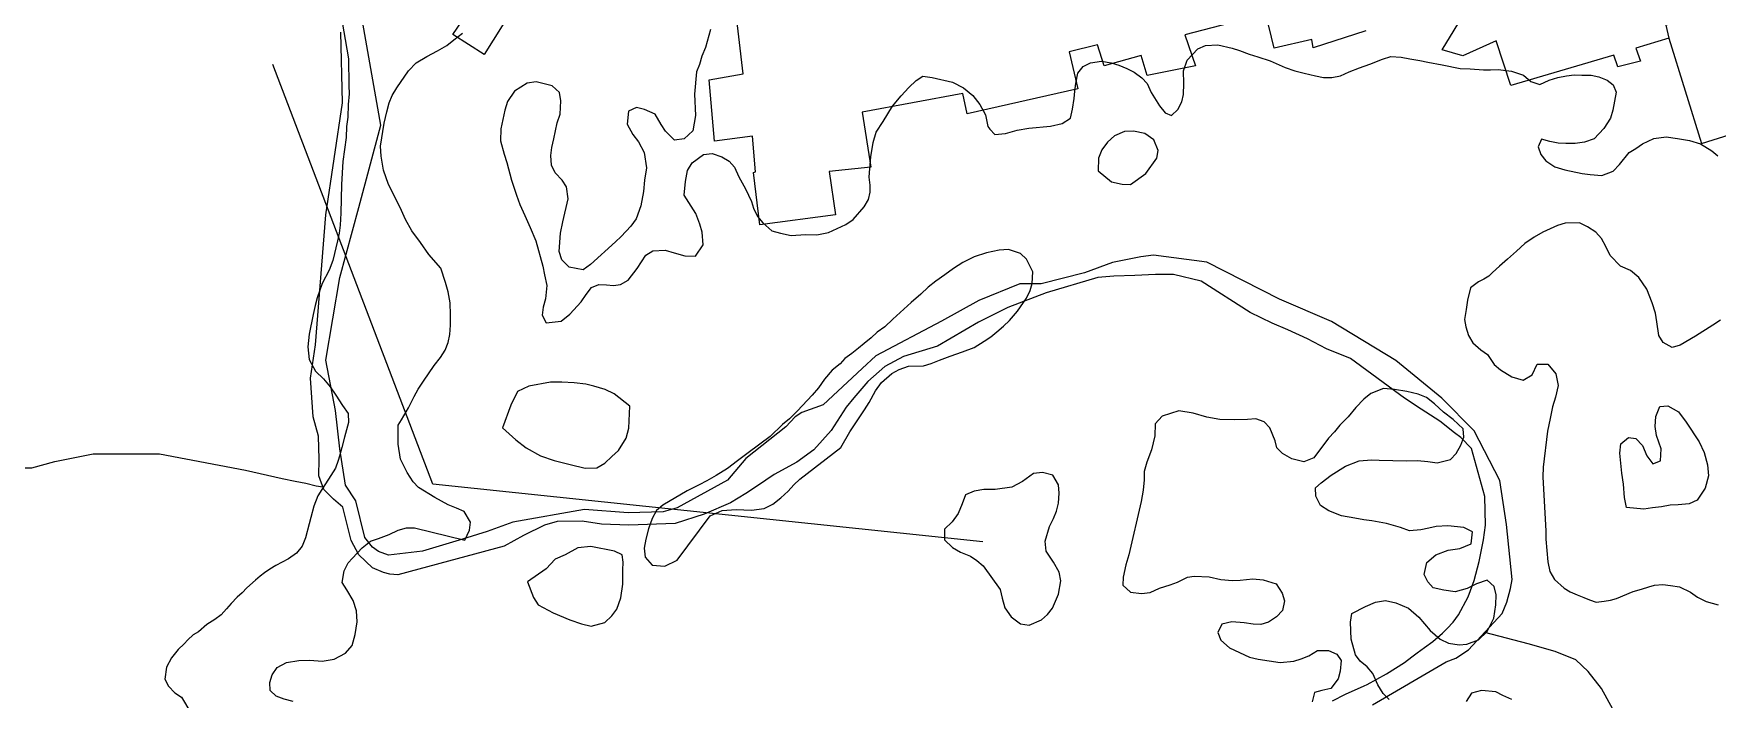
# Model space of a CAD drawing. Header units: metres. Extents: x 4652992 to 4879070, y 2074171 to 2309877.
# Drawn here: x 4654311 to 4654419.5, y 2308404.3 to 2308447.2 of the extents above; entities that cross this region are included whole.
import ezdxf

# ---------------------------------------------------------------- set-up
doc = ezdxf.new("R2010")
doc.units = ezdxf.units.M
doc.header["$MEASUREMENT"] = 0
for name, color, linetype, lineweight in [('Level 1', 2, 'Continuous', 0), ('Level 15', 2, 'Continuous', 0), ('Level 2', 6, 'Continuous', 0), ('Level 30', 5, 'Continuous', 0), ('Level 35', 4, 'Continuous', 0), ('Level 40', 1, 'Continuous', 0)]:
    doc.layers.add(name, color=color, linetype=linetype, lineweight=lineweight)

msp = doc.modelspace()

# ---------------------------------------------------------------- linework, layer by layer
at = {"layer": 'Level 1'}
for points in [[(4654300.845658, 2308417.288085, 1339), (4654303.361158, 2308418.129461, 1337), (4654305.827769, 2308418.834245, 1334), (4654308.434658, 2308419.248259, 1332), (4654309.594569, 2308419.256593, 1331), (4654310.889862, 2308419.2411, 1330), (4654312.370383, 2308419.650428, 1329), (4654314.84166, 2308420.153683, 1328), (4654319.118676, 2308420.14155, 1327), (4654324.672098, 2308419.103704, 1326), (4654327.038902, 2308418.56967, 1324), (4654327.857942, 2308418.39936, 1323), (4654328.557626, 2308418.25419, 1322), (4654329.230036, 2308418.088971, 1321), (4654329.653441, 2308418.030188, 1319.881465)], [(4654416.486178, 2308399.069261, 1338), (4654415.1483, 2308400.160729, 1336), (4654414.013353, 2308401.202665, 1334), (4654413.389491, 2308402.460669, 1333), (4654412.792949, 2308403.690554, 1332), (4654412.063249, 2308405.019147, 1331), (4654411.206297, 2308406.128749, 1330), (4654410.410457, 2308406.877924, 1329), (4654409.061369, 2308407.412202, 1328), (4654407.326883, 2308407.917631, 1327), (4654404.5302, 2308408.638034, 1326.271387)]]:
    msp.add_polyline3d(points, dxfattribs=at)
at = {"layer": 'Level 15', "extrusion": (-0.0955367376630761, 0.0773437879050037, 0.992416580992681), "elevation": -264802.014068, "flags": 128}
msp.add_lwpolyline([(-4722787.986103, 2148746.870782), (-4722768.577473, 2148716.769907), (-4722783.086983, 2148691.550255)], dxfattribs=at)
at = {"layer": 'Level 2'}
for points in [[(4654397.295994, 2308403.980988, 1326.609405), (4654402.043734, 2308406.741316, 1326.38), (4654402.672365, 2308406.984786, 1326.38), (4654403.494792, 2308407.510983, 1326.38), (4654405.651149, 2308409.858198, 1326.1538), (4654405.961435, 2308410.599748, 1326.1538), (4654406.197012, 2308411.480788, 1326.1538), (4654406.289748, 2308412.061225, 1326.1538), (4654405.931553, 2308415.589646, 1326.135834), (4654405.493148, 2308418.437767, 1326), (4654403.843311, 2308421.630319, 1325.89), (4654401.756976, 2308423.728252, 1325.831888), (4654398.810076, 2308426.173424, 1325.663032), (4654394.654268, 2308428.680581, 1325.424709), (4654391.303274, 2308430.114547, 1325.296964), (4654386.616821, 2308432.500726, 1325), (4654383.189904, 2308432.943737, 1324.958107), (4654382.361008, 2308432.843456, 1324.958107), (4654380.538158, 2308432.472681, 1324.958107), (4654378.733217, 2308431.820995, 1324.751811), (4654375.937785, 2308431.096945, 1324), (4654374.570399, 2308431.108559, 1323), (4654371.916413, 2308430.021638, 1322.702124), (4654369.527498, 2308428.70728, 1322), (4654365.296092, 2308426.469027, 1321.809078), (4654364.405425, 2308425.656405, 1321.809078), (4654361.90019, 2308423.313416, 1321.656984), (4654360.519028, 2308422.817762, 1321.503702), (4654360.082867, 2308422.540914, 1321.503702), (4654359.498775, 2308421.883002, 1321.503702), (4654356.904274, 2308419.845705, 1321.318844), (4654355.739748, 2308418.447903, 1321.318844), (4654352.485598, 2308416.676356, 1321.279962), (4654351.582205, 2308416.408231, 1321.279962), (4654349.326434, 2308416.356246, 1321), (4654346.509243, 2308416.572061, 1320.874), (4654341.889002, 2308415.756655, 1320.756718), (4654340.230468, 2308415.140466, 1320.756718), (4654338.646463, 2308414.644811, 1320.4934), (4654336.076903, 2308413.876626, 1320), (4654333.884782, 2308413.618299, 1319.917756), (4654333.232662, 2308413.857927, 1319.917756), (4654332.856841, 2308414.130981, 1319.917756), (4654332.355727, 2308414.769216, 1319.917756), (4654331.767373, 2308417.122816, 1319.901196), (4654331.104436, 2308418.123527, 1319.901196), (4654330.755407, 2308420.475117, 1319.721477), (4654330.466063, 2308422.938491, 1319.721477), (4654329.846131, 2308426.191618, 1319.532899), (4654330.755642, 2308431.504154, 1319.370915), (4654331.977622, 2308436.029641, 1319.204553), (4654333.384744, 2308441.338319, 1319), (4654332.877887, 2308444.255092, 1318.851075), (4654332.094935, 2308448.622058, 1318.631765)], [(4654394.718824, 2308404.224192, 1326.64), (4654395.563633, 2308404.657681, 1326.56), (4654396.760915, 2308405.193172, 1326.51), (4654396.958054, 2308405.285858, 1326.51), (4654398.20798, 2308405.966273, 1326.48), (4654399.35005, 2308406.701635, 1326.43), (4654399.839805, 2308407.069814, 1326.4), (4654400.181962, 2308407.318595, 1326.38), (4654400.658299, 2308407.661915, 1326.38), (4654401.179018, 2308408.051912, 1326.37), (4654401.808115, 2308408.595293, 1326.33), (4654402.106925, 2308408.905959, 1326.3), (4654402.485728, 2308409.311499, 1326.27), (4654402.837181, 2308409.767089, 1326.25), (4654403.469393, 2308410.944256, 1326.19), (4654403.842538, 2308411.985102, 1326.15), (4654404.166147, 2308413.20671, 1326.15), (4654404.448991, 2308414.60756, 1326.14), (4654404.581132, 2308415.563324, 1326.13), (4654404.529297, 2308417.409448, 1326), (4654403.67995, 2308420.492724, 1325.89), (4654402.982254, 2308421.202703, 1325.89), (4654402.592635, 2308421.505858, 1325.89), (4654401.640521, 2308422.259946, 1325.85), (4654400.427796, 2308423.022969, 1325.81), (4654399.369888, 2308423.741027, 1325.71), (4654395.884989, 2308426.284438, 1325.51), (4654394.33269, 2308426.916036, 1325.39), (4654393.107059, 2308427.554432, 1325.37), (4654391.845819, 2308428.14463, 1325.33), (4654390.836412, 2308428.573364, 1325.28), (4654389.41055, 2308429.255536, 1325.28), (4654386.249005, 2308431.279541, 1325), (4654384.479437, 2308431.704139, 1324.99), (4654383.31365, 2308431.706895, 1324.95), (4654381.983237, 2308431.647575, 1324.95), (4654380.617733, 2308431.594338, 1324.9), (4654379.60057, 2308431.516956, 1324.86), (4654376.262763, 2308430.514971, 1324), (4654373.797971, 2308429.586165, 1323), (4654371.914312, 2308428.644089, 1322.55), (4654369.271016, 2308427.092382, 1322), (4654367.075147, 2308426.430979, 1321.83), (4654365.868056, 2308425.788447, 1321.72), (4654364.775005, 2308424.818042, 1321.66), (4654363.874443, 2308423.759894, 1321.66), (4654363.369199, 2308423.149731, 1321.65), (4654362.419081, 2308421.656147, 1321.59), (4654361.294026, 2308420.401313, 1321.54), (4654360.188079, 2308419.61438, 1321.48), (4654358.745142, 2308418.813378, 1321.35), (4654357.658807, 2308418.086477, 1321.3), (4654356.911533, 2308417.59077, 1321.3), (4654355.912933, 2308417.002709, 1321.3), (4654354.227448, 2308416.261881, 1321.3), (4654352.348444, 2308415.654284, 1321.23), (4654349.373063, 2308415.551398, 1321), (4654347.602968, 2308415.613616, 1320.93), (4654346.364422, 2308415.819284, 1320.87), (4654344.741403, 2308415.79257, 1320.83), (4654343.940982, 2308415.559807, 1320.78), (4654342.57391, 2308414.881579, 1320.75), (4654341.325533, 2308414.209957, 1320.72), (4654335.831564, 2308412.7133, 1320), (4654334.493918, 2308412.356195, 1320), (4654333.958245, 2308412.394695, 1319.94), (4654333.552107, 2308412.501356, 1319.91), (4654332.846142, 2308412.804987, 1319.91), (4654331.963699, 2308413.646675, 1319.91), (4654331.467274, 2308414.575488, 1319.91), (4654330.947146, 2308416.704569, 1319.9), (4654330.335627, 2308417.236494, 1319.9), (4654329.720498, 2308417.850601, 1319.9), (4654329.394889, 2308418.722615, 1319.81), (4654329.406791, 2308419.817028, 1319.75), (4654329.378452, 2308421.299014, 1319.69), (4654329.02705, 2308422.537971, 1319.61), (4654328.860437, 2308425.031666, 1319.54), (4654329.1753, 2308427.179094, 1319.5), (4654329.852626, 2308435.543506, 1319.29), (4654330.913536, 2308442.769402, 1319), (4654330.81046, 2308447.318171, 1318.76)]]:
    msp.add_polyline3d(points, dxfattribs=at)
at = {"layer": 'Level 30', "color": 1}
for points in [[(4654420.569783, 2308448.909005, 1344.885858), (4654416.196001, 2308447.770185, 1344.955858), (4654416.384881, 2308446.926786, 1344.955858), (4654414.269981, 2308446.295209, 1344.915858), (4654414.566197, 2308445.444456, 1344.505858), (4654413.104337, 2308445.094277, 1344.445858), (4654412.861263, 2308445.832317, 1344.595858), (4654406.218675, 2308443.892116, 1342.565858), (4654405.274674, 2308446.760264, 1342.575858), (4654403.116132, 2308445.787181, 1341.355858), (4654401.795032, 2308446.186544, 1341.045858), (4654403.335962, 2308448.710588, 1342.735858), (4654402.81792, 2308450.076541, 1343.185858), (4654398.954159, 2308448.992415, 1343.735858), (4654395.920416, 2308459.518899, 1343.295858), (4654403.874269, 2308461.33471, 1343.485858), (4654404.115906, 2308460.519015, 1343.995858), (4654411.896184, 2308462.714971, 1347.985858), (4654411.679148, 2308463.891835, 1347.805858), (4654419.274872, 2308465.955725, 1348.325858), (4654419.086185, 2308466.728916, 1348.375858), (4654426.721236, 2308468.901343, 1348.935858)], [(4654346.723203, 2308461.710025, 1327.065858), (4654350.202927, 2308459.665905, 1327.045858), (4654343.177168, 2308447.893854, 1327.275858), (4654341.777077, 2308448.650656, 1327.305858), (4654340.046335, 2308445.874698, 1327.055858), (4654338.023598, 2308447.165902, 1326.905858), (4654339.788825, 2308449.765951, 1327.265858), (4654339.153065, 2308450.126595, 1327.095858), (4654346.723203, 2308461.710025, 1327.065858)], [(4654396.870757, 2308447.409557, 1342.805858), (4654393.481178, 2308446.319261, 1342.405858), (4654393.390837, 2308446.839363, 1342.415858), (4654390.951703, 2308446.281287, 1341.465858), (4654390.415803, 2308448.492924, 1341.565858), (4654385.199979, 2308447.151637, 1340.965858), (4654385.884675, 2308445.158562, 1339.725858), (4654382.784244, 2308444.538495, 1339.465858), (4654382.396233, 2308445.810838, 1340.195858), (4654380.006431, 2308445.156139, 1340.375858), (4654379.573311, 2308446.508552, 1340.755858), (4654377.758809, 2308446.059433, 1341.175858), (4654378.302231, 2308443.66622, 1341.205858), (4654371.171623, 2308442.061581, 1341.145858), (4654370.901009, 2308443.371411, 1341.115858), (4654364.40434, 2308442.171075, 1338.555858), (4654364.965015, 2308438.631772, 1338.445858), (4654362.278648, 2308438.337844, 1338.445858), (4654362.697335, 2308435.548781, 1338.165858), (4654357.820853, 2308434.909551, 1338.205858), (4654357.404238, 2308438.28502, 1338.435858), (4654357.536555, 2308438.319315, 1338.445858), (4654357.338907, 2308440.615093, 1338.485858), (4654354.888666, 2308440.294133, 1335.425858), (4654354.550344, 2308444.24753, 1335.505858), (4654356.732017, 2308444.625937, 1338.755858), (4654356.2291, 2308449.044897, 1338.525858)]]:
    msp.add_polyline3d(points, dxfattribs=at)
at = {"layer": 'Level 35', "extrusion": (-0.0085643480167905, 0.0444544181195828, 0.998974702709081), "elevation": 64101.111151, "flags": 128}
msp.add_lwpolyline([(-5007075.082712, -1384778.345888), (-5007075.878007, -1384771.277483), (-5007079.720366, -1384771.719259)], dxfattribs=at)
at = {"layer": 'Level 40', "color": 3}
for points in [[(4654330.778046, 2308448.58297, 1323.990038), (4654331.304083, 2308445.599261, 1323.990038), (4654331.317067, 2308443.889043, 1323.990038), (4654331.354828, 2308443.353239, 1323.990038), (4654331.279262, 2308442.655315, 1323.990038), (4654331.2584, 2308441.852601, 1323.930038), (4654331.184268, 2308441.231984, 1323.950038), (4654331.15325, 2308440.524568, 1323.950038), (4654330.939849, 2308438.986766, 1323.950038), (4654330.861528, 2308437.497792, 1323.950038), (4654330.815501, 2308435.660448, 1324.050038), (4654330.771455, 2308434.893719, 1324.190038), (4654330.702015, 2308434.365235, 1324.230038), (4654330.59454, 2308433.8759, 1324.270038), (4654330.299605, 2308432.603827, 1324.590038), (4654330.055617, 2308431.988357, 1324.670038), (4654329.616105, 2308431.119625, 1324.710038), (4654329.292131, 2308430.210753, 1324.750038), (4654329.148444, 2308429.698089, 1324.810038), (4654329.024686, 2308429.134613, 1324.870038), (4654328.759449, 2308427.856212, 1325.050038), (4654328.690783, 2308427.048162, 1325.150038), (4654328.773867, 2308426.2233, 1325.170038), (4654329.1684, 2308425.471776, 1324.890038), (4654329.684209, 2308424.989334, 1324.830038), (4654330.127593, 2308424.460235, 1324.830038), (4654330.478625, 2308423.935291, 1324.830038), (4654330.922397, 2308423.266409, 1324.930038), (4654331.273429, 2308422.741466, 1324.950038), (4654331.304677, 2308422.176006, 1325.110038), (4654331.048436, 2308421.221656, 1325.430038), (4654330.872181, 2308420.560709, 1325.510038), (4654330.718724, 2308420.003561, 1325.670038), (4654330.638738, 2308419.710158, 1326.370038), (4654330.468609, 2308419.218651, 1326.750038), (4654330.017118, 2308418.507694, 1326.890038), (4654329.593503, 2308417.852887, 1327.190038), (4654329.332457, 2308417.442842, 1327.570038), (4654329.078698, 2308416.782887, 1327.890038), (4654328.871309, 2308416.050962, 1328.250038), (4654328.765269, 2308415.638933, 1328.530038), (4654328.536905, 2308414.740733, 1329.430038), (4654328.309201, 2308414.199405, 1329.610038), (4654327.960881, 2308413.745866, 1329.610038), (4654327.429289, 2308413.377945, 1329.610038), (4654326.619205, 2308412.945186, 1329.910038), (4654326.227384, 2308412.718229, 1330.330038), (4654325.880111, 2308412.481779, 1330.790038), (4654325.602005, 2308412.277158, 1331.230038), (4654325.310873, 2308412.013224, 1331.630038), (4654324.74997, 2308411.511848, 1332.230038), (4654324.44581, 2308411.188601, 1332.550038), (4654324.136571, 2308410.913002, 1332.850038), (4654323.735367, 2308410.501776, 1333.250038), (4654323.442799, 2308410.160536, 1333.530038), (4654323.095913, 2308409.784304, 1333.690038), (4654322.687808, 2308409.483204, 1334.070038), (4654322.180837, 2308409.156604, 1334.370038), (4654321.641297, 2308408.681721, 1334.490038), (4654321.303794, 2308408.489756, 1335.050038), (4654320.951829, 2308408.161173, 1335.530038), (4654320.708501, 2308407.902575, 1335.930038), (4654320.335174, 2308407.547498, 1336.670038), (4654319.904658, 2308407.002817, 1336.990038), (4654319.571574, 2308406.406332, 1337.190038), (4654319.464874, 2308405.637431, 1337.490038), (4654319.706882, 2308405.182285, 1337.570038), (4654320.11041, 2308404.754812, 1337.670038), (4654320.546506, 2308404.475622, 1337.850038), (4654321.147882, 2308403.462713, 1337.950038)], [(4654327.744938, 2308404.199106, 1332.310038), (4654327.154222, 2308404.340497, 1332.310038), (4654326.65078, 2308404.52538, 1332.310038), (4654326.252331, 2308404.905204, 1332.170038), (4654326.226162, 2308405.423015, 1331.910038), (4654326.393034, 2308405.899694, 1331.550038), (4654326.714913, 2308406.374389, 1331.170038), (4654327.299388, 2308406.699997, 1330.850038), (4654328.103733, 2308406.823533, 1330.570038), (4654328.811034, 2308406.859091, 1330.310038), (4654329.605996, 2308406.798358, 1330.190038), (4654330.377385, 2308406.913394, 1330.190038), (4654331.115045, 2308407.299496, 1330.030038), (4654331.550639, 2308407.796527, 1329.290038), (4654331.736665, 2308408.501959, 1329.010038), (4654331.856392, 2308409.330174, 1328.690038), (4654331.824757, 2308410.035417, 1328.350038), (4654331.613495, 2308410.701324, 1328.150038), (4654331.202679, 2308411.378706, 1328.070038), (4654330.904531, 2308411.861336, 1328.070038), (4654331.022823, 2308412.612245, 1328.110038), (4654331.291818, 2308413.129253, 1327.710038), (4654331.559766, 2308413.429172, 1327.250038), (4654332.189449, 2308414.10216, 1326.870038), (4654332.719218, 2308414.532558, 1326.710038), (4654333.234913, 2308414.686554, 1326.650038), (4654333.928412, 2308414.942365, 1326.590038), (4654334.506373, 2308415.238316, 1326.590038), (4654335.03366, 2308415.37432, 1326.590038), (4654335.564591, 2308415.385369, 1326.650038), (4654338.793794, 2308414.588644, 1326.730038), (4654339.103693, 2308415.221114, 1326.790038), (4654339.173133, 2308415.749598, 1326.790038), (4654338.750724, 2308416.444973, 1326.790038), (4654338.253796, 2308416.659513, 1326.750038), (4654337.723912, 2308416.865553, 1326.730038), (4654336.865134, 2308417.343462, 1326.790038), (4654335.82452, 2308417.984295, 1326.790038), (4654335.470619, 2308418.354627, 1326.750038), (4654335.088066, 2308418.948375, 1326.690038), (4654334.656934, 2308419.816354, 1326.570038), (4654334.510809, 2308420.778827, 1326.590038), (4654334.497279, 2308421.495735, 1326.690038), (4654334.500809, 2308422.007218, 1326.850038), (4654334.715873, 2308422.34945, 1327.190038), (4654335.177135, 2308423.104892, 1327.290038), (4654335.527938, 2308423.852825, 1327.570038), (4654335.787162, 2308424.325347, 1327.990038), (4654336.133661, 2308424.841363, 1328.070038), (4654336.820144, 2308425.843738, 1328.070038), (4654337.229297, 2308426.361927, 1328.130038), (4654337.536327, 2308426.839786, 1328.290038), (4654337.721305, 2308427.328129, 1328.310038), (4654337.835293, 2308427.84712, 1328.330038), (4654337.888062, 2308428.441246, 1328.310038), (4654337.879612, 2308429.110504, 1328.270038), (4654337.846155, 2308429.878225, 1328.270038), (4654337.722167, 2308430.587625, 1328.270038), (4654337.557275, 2308431.181562, 1328.270038), (4654337.264478, 2308432.113198, 1327.970038), (4654336.478785, 2308432.994636, 1327.730038), (4654335.950609, 2308433.774637, 1327.650038), (4654335.382964, 2308434.516481, 1327.630038), (4654334.967068, 2308435.241512, 1327.550038), (4654334.626854, 2308436.028029, 1327.430038), (4654333.879081, 2308437.506757, 1327.250038), (4654333.568178, 2308438.426729, 1326.930038), (4654333.409025, 2308439.329889, 1326.790038), (4654333.364363, 2308439.975819, 1326.770038), (4654333.61254, 2308441.459644, 1326.770038), (4654333.772124, 2308442.186232, 1326.770038), (4654333.917246, 2308442.776202, 1326.670038), (4654334.113817, 2308443.246552, 1326.770038), (4654334.420846, 2308443.724411, 1326.950038), (4654335.177932, 2308444.835921, 1327.230038), (4654335.664588, 2308445.353117, 1327.390038), (4654336.3577, 2308445.748711, 1327.630038), (4654337.044298, 2308446.114648, 1327.970038), (4654337.650136, 2308446.466749, 1328.430038), (4654338.086117, 2308446.823997, 1328.670038), (4654338.648842, 2308447.262896, 1328.670038)], [(4654354.626107, 2308447.48375, 1336.290038), (4654354.312682, 2308446.327532, 1336.170038), (4654354.082719, 2308445.781224, 1336.130038), (4654353.932642, 2308445.233888, 1336.110038), (4654353.734583, 2308444.761228, 1335.910038), (4654353.601097, 2308443.324971, 1335.890038), (4654353.671288, 2308441.941634, 1335.870038), (4654353.492881, 2308440.965737, 1335.770038), (4654352.93137, 2308440.442216, 1335.610038), (4654352.306307, 2308440.366953, 1335.490038), (4654351.740711, 2308440.938939, 1335.330038), (4654351.464805, 2308441.368332, 1335.270038), (4654351.063579, 2308442.03386, 1335.130038), (4654350.377004, 2308442.342027, 1335.030038), (4654349.859648, 2308442.469038, 1334.930038), (4654349.357861, 2308442.222468, 1334.710038), (4654349.258576, 2308441.390584, 1334.670038), (4654349.629174, 2308440.731623, 1334.670038), (4654349.990329, 2308440.251759, 1334.670038), (4654350.357608, 2308439.577411, 1334.650038), (4654350.510749, 2308438.578728, 1334.630038), (4654350.387472, 2308437.784183, 1334.650038), (4654350.311414, 2308437.060003, 1334.650038), (4654350.142961, 2308436.130266, 1334.630038), (4654349.834641, 2308435.294904, 1334.590038), (4654349.49212, 2308434.821019, 1334.530038), (4654348.885433, 2308434.162305, 1334.470038), (4654348.504882, 2308433.809257, 1334.430038), (4654346.90815, 2308432.34865, 1334.090038), (4654346.435716, 2308432.0153, 1334.010038), (4654345.525557, 2308432.17823, 1333.970038), (4654345.050569, 2308432.650303, 1333.950038), (4654344.877776, 2308433.18637, 1333.890038), (4654344.973487, 2308434.373166, 1333.690038), (4654345.11412, 2308435.0996, 1333.550038), (4654345.45128, 2308436.588777, 1333.350038), (4654345.358886, 2308437.349071, 1333.350038), (4654345.067665, 2308437.781748, 1333.330038), (4654344.626623, 2308438.262641, 1333.230038), (4654344.394617, 2308438.747013, 1333.150038), (4654344.352247, 2308439.367802, 1332.930038), (4654344.4158, 2308439.885396, 1332.830038), (4654344.535248, 2308440.439299, 1332.790038), (4654344.757554, 2308441.470174, 1332.790038), (4654344.944894, 2308442.041717, 1332.850038), (4654344.986241, 2308442.902119, 1332.830038), (4654344.893336, 2308443.437157, 1332.790038), (4654344.439022, 2308443.856505, 1332.770038), (4654343.40431, 2308444.110528, 1332.750038), (4654342.825188, 2308444.025415, 1332.610038), (4654341.993387, 2308443.511548, 1332.610038), (4654341.546475, 2308442.850775, 1332.610038), (4654341.377767, 2308442.291335, 1332.610038), (4654341.118963, 2308441.091212, 1332.690038), (4654341.097524, 2308440.323128, 1332.750038), (4654341.329786, 2308439.468458, 1332.870038), (4654341.514575, 2308438.913721, 1332.910038), (4654341.800947, 2308437.789891, 1333.070038), (4654342.120498, 2308436.819922, 1333.290038), (4654342.344593, 2308436.224564, 1333.330038), (4654342.671291, 2308435.510624, 1333.170038), (4654343.015345, 2308434.728573, 1333.050038), (4654343.376755, 2308433.878411, 1333.030038), (4654343.823923, 2308432.237182, 1333.010038), (4654343.928824, 2308431.683474, 1332.990038), (4654344.083751, 2308430.990262, 1332.690038), (4654343.996462, 2308430.139709, 1332.650038), (4654343.849704, 2308429.607759, 1332.610038), (4654343.786151, 2308429.090165, 1332.570038), (4654344.048786, 2308428.599227, 1332.690038), (4654345.015351, 2308428.697863, 1332.830038), (4654345.575585, 2308429.14117, 1332.890038), (4654346.29534, 2308429.952717, 1333.010038), (4654346.619229, 2308430.414498, 1333.050038), (4654346.958432, 2308430.872996, 1333.150038), (4654347.446947, 2308431.058021, 1333.290038), (4654347.938269, 2308431.033176, 1333.510038), (4654348.377013, 2308430.987408, 1333.750038), (4654348.82367, 2308431.052627, 1333.970038), (4654349.335411, 2308431.345355, 1333.970038), (4654349.912745, 2308432.09085, 1334.010038), (4654350.467364, 2308432.953896, 1334.010038), (4654350.911213, 2308433.228985, 1334.030038), (4654351.720044, 2308433.264851, 1334.190038), (4654352.29202, 2308433.093935, 1334.350038), (4654352.971193, 2308432.900038, 1334.590038), (4654353.656237, 2308432.881955, 1334.770038), (4654354.16568, 2308433.609809, 1335.070038), (4654354.086557, 2308434.431648, 1335.170038), (4654353.941074, 2308434.945763, 1335.170038), (4654353.687628, 2308435.627901, 1335.170038), (4654352.935202, 2308436.819452, 1335.130038), (4654353.013813, 2308437.70406, 1335.130038), (4654353.151127, 2308438.415108, 1335.170038), (4654353.447707, 2308438.898842, 1335.290038), (4654354.187625, 2308439.432408, 1335.410038), (4654354.748115, 2308439.505417, 1335.590038), (4654355.359396, 2308439.29388, 1335.890038), (4654355.828259, 2308439.01629, 1336.050038), (4654356.175375, 2308438.619923, 1336.170038), (4654356.457407, 2308437.996046, 1336.470038), (4654356.884667, 2308437.228352, 1336.750038), (4654357.268026, 2308436.405679, 1337.110038), (4654357.399471, 2308435.975061, 1337.370038), (4654357.652152, 2308435.437964, 1337.530038), (4654358.014582, 2308435.038314, 1337.550038), (4654358.59345, 2308434.527873, 1337.550038), (4654359.134797, 2308434.363523, 1337.550038), (4654359.842557, 2308434.227888, 1337.550038), (4654360.749908, 2308434.274828, 1337.570038), (4654361.484211, 2308434.262282, 1337.590038), (4654362.236381, 2308434.40688, 1337.670038), (4654363.357105, 2308434.923197, 1337.770038), (4654363.826222, 2308435.241161, 1337.830038), (4654364.530662, 2308436.055991, 1337.970038), (4654364.811928, 2308436.543007, 1338.090038), (4654364.9301, 2308437.016696, 1338.230038), (4654364.927803, 2308437.451822, 1338.590038), (4654364.865525, 2308437.980294, 1339.150038), (4654364.905086, 2308438.535226, 1339.350038), (4654364.972467, 2308439.293462, 1339.350038), (4654365.122287, 2308440.211096, 1339.450038), (4654365.314221, 2308440.878239, 1340.030038), (4654365.752454, 2308441.573067, 1340.550038), (4654366.364245, 2308442.552637, 1340.830038), (4654366.92499, 2308443.2212, 1341.070038), (4654367.406613, 2308443.745751, 1341.450038), (4654367.890278, 2308444.205474, 1341.670038), (4654368.318813, 2308444.483845, 1341.670038), (4654368.926011, 2308444.401963, 1341.710038), (4654370.224378, 2308444.107515, 1341.710038), (4654370.928309, 2308443.731237, 1341.710038), (4654371.54444, 2308443.245002, 1341.530038), (4654371.996202, 2308442.665226, 1340.970038), (4654372.348168, 2308441.994161, 1340.610038), (4654372.508454, 2308441.251507, 1340.270038), (4654372.631732, 2308441.0802, 1339.590038), (4654372.954856, 2308440.721172, 1339.110038), (4654373.644494, 2308440.798689, 1338.910038), (4654374.394621, 2308441.008116, 1338.970038), (4654375.158787, 2308441.134045, 1338.970038), (4654376.550058, 2308441.27041, 1338.990038), (4654377.305545, 2308441.430395, 1339.030038), (4654377.830558, 2308441.784668, 1339.310038), (4654377.968638, 2308442.350674, 1339.650038), (4654378.072007, 2308443.052902, 1340.130038), (4654378.110291, 2308443.52762, 1340.670038), (4654378.182521, 2308444.011158, 1340.930038), (4654378.309882, 2308444.676048, 1341.130038), (4654378.657763, 2308445.10049, 1341.270038), (4654379.128922, 2308445.353626, 1341.190038), (4654379.840509, 2308445.458633, 1341.030038), (4654380.456385, 2308445.342696, 1340.930038), (4654380.951791, 2308445.188195, 1340.850038), (4654381.467871, 2308444.98097, 1340.790038), (4654381.928055, 2308444.737436, 1340.650038), (4654382.429587, 2308444.388452, 1340.570038), (4654382.783339, 2308444.022857, 1340.550038), (4654383.022748, 2308443.424216, 1340.070038), (4654383.577879, 2308442.580815, 1339.870038), (4654383.945669, 2308442.131723, 1339.910038), (4654384.339237, 2308441.950763, 1340.290038), (4654384.76037, 2308442.343404, 1340.510038), (4654385.00769, 2308442.8216, 1340.670038), (4654385.113866, 2308443.313959, 1340.830038), (4654385.137347, 2308444.017216, 1340.990038), (4654385.11948, 2308444.825922, 1341.350038), (4654385.363992, 2308445.513989, 1341.510038), (4654386.048524, 2308446.236501, 1341.510038), (4654386.528361, 2308446.455582, 1341.490038), (4654387.325196, 2308446.510117, 1341.390038), (4654388.256028, 2308446.294463, 1341.290038), (4654388.736121, 2308446.143246, 1341.250038), (4654389.340766, 2308445.900936, 1340.850038), (4654389.912742, 2308445.73002, 1340.790038), (4654390.692477, 2308445.482369, 1340.810038), (4654391.672059, 2308445.046995, 1340.930038), (4654392.283341, 2308444.835458, 1341.130038), (4654392.889262, 2308444.673362, 1341.310038), (4654393.621013, 2308444.500388, 1341.330038), (4654394.145005, 2308444.404149, 1341.330038), (4654394.673592, 2308444.403511, 1341.330038), (4654395.240718, 2308444.507293, 1341.370038), (4654395.791764, 2308444.7594, 1341.430038), (4654396.456644, 2308445.019297, 1341.490038), (4654397.118206, 2308445.263809, 1341.610038), (4654397.940819, 2308445.586476, 1341.670038), (4654398.487272, 2308445.742982, 1341.790038), (4654399.153683, 2308445.712796, 1342.390038), (4654399.692989, 2308445.613274, 1342.990038), (4654400.339493, 2308445.490771, 1343.450038), (4654400.863485, 2308445.394532, 1343.590038), (4654401.785639, 2308445.212933, 1343.590038), (4654402.952817, 2308444.978805, 1343.770038), (4654403.588601, 2308444.955185, 1343.930038), (4654404.442098, 2308444.900988, 1344.290038), (4654404.90611, 2308444.898096, 1344.510038), (4654405.388754, 2308444.907307, 1344.710038), (4654406.266243, 2308444.815771, 1344.890038), (4654407.027346, 2308444.556017, 1345.290038), (4654407.496974, 2308444.133385, 1345.310038), (4654408.080946, 2308443.9438, 1345.450038), (4654408.687888, 2308444.232216, 1345.530038), (4654409.237658, 2308444.404109, 1345.630038), (4654409.78947, 2308444.511174, 1345.770038), (4654410.300701, 2308444.578646, 1345.810038), (4654410.792023, 2308444.553801, 1345.910038), (4654411.381865, 2308444.540031, 1345.910038), (4654411.890543, 2308444.447075, 1345.750038), (4654412.421937, 2308444.236567, 1345.630038), (4654412.804275, 2308443.929234, 1345.490038), (4654412.99034, 2308443.454711, 1345.450038), (4654412.787431, 2308442.290898, 1345.150038), (4654412.628677, 2308441.777616, 1345.110038), (4654412.19708, 2308441.113561, 1345.050038), (4654411.575079, 2308440.45813, 1345.010038), (4654410.966095, 2308440.234542, 1344.930038), (4654410.356345, 2308440.155995, 1344.870038), (4654409.759867, 2308440.138994, 1344.770038), (4654409.253231, 2308440.167121, 1344.710038), (4654408.732557, 2308440.278746, 1344.710038), (4654408.187891, 2308440.42771, 1344.710038), (4654407.967881, 2308439.927561, 1344.430038), (4654408.135314, 2308439.440935, 1344.350038), (4654408.463799, 2308439.032465, 1344.230038), (4654409.038582, 2308438.651679, 1344.010038), (4654409.68381, 2308438.448962, 1343.890038), (4654410.801727, 2308438.209297, 1343.810038), (4654411.332355, 2308438.143831, 1343.810038), (4654412.087333, 2308438.07856, 1343.850038), (4654412.804791, 2308438.35938, 1344.030038), (4654413.20525, 2308438.804746, 1344.090038), (4654413.835162, 2308439.571163, 1344.310038), (4654414.260379, 2308439.834149, 1344.390038), (4654414.707546, 2308440.124623, 1344.390038), (4654415.438276, 2308440.466989, 1344.550038), (4654416.229751, 2308440.570966, 1344.630038), (4654416.944146, 2308440.466103, 1345.010038), (4654417.719797, 2308440.348107, 1345.230038), (4654418.441595, 2308440.128974, 1345.430038), (4654419.174878, 2308439.665916, 1345.670038), (4654419.553898, 2308439.343197, 1345.850038)], [(4654380.480826, 2308437.682033, 1335.75), (4654381.156675, 2308437.521856, 1335.27), (4654381.707738, 2308437.514781, 1335.31), (4654382.681919, 2308438.223421, 1335.39), (4654383.399994, 2308439.208051, 1335.51), (4654383.474322, 2308439.697961, 1335.61), (4654383.212583, 2308440.386108, 1335.71), (4654382.622438, 2308440.796677, 1335.81), (4654381.898049, 2308440.951418, 1335.83), (4654381.322097, 2308440.916392, 1335.85), (4654380.660441, 2308440.630973, 1335.85), (4654380.212093, 2308440.236766, 1335.85), (4654379.853055, 2308439.744451, 1335.83), (4654379.641666, 2308439.20479, 1335.83), (4654379.62275, 2308438.386925, 1335.83), (4654380.480826, 2308437.682033, 1335.75)], [(4654419.723637, 2308428.76293, 1340.070038), (4654419.220574, 2308428.436146, 1339.870038), (4654418.109293, 2308427.740732, 1339.670038), (4654417.131754, 2308427.145426, 1339.650038), (4654416.619248, 2308426.997739, 1339.710038), (4654416.03451, 2308427.332366, 1339.870038), (4654415.74329, 2308427.765043, 1340.010038), (4654415.616183, 2308428.661559, 1340.510038), (4654415.526596, 2308429.211983, 1341.010038), (4654415.319092, 2308429.884272, 1341.190038), (4654414.979632, 2308430.761924, 1341.110038), (4654414.469167, 2308431.515261, 1341.090038), (4654413.922969, 2308431.954308, 1341.170038), (4654413.282336, 2308432.252626, 1341.430038), (4654412.610819, 2308432.927807, 1341.970038), (4654412.334147, 2308433.502242, 1342.250038), (4654412.04752, 2308434.030519, 1342.310038), (4654411.68509, 2308434.430169, 1342.390038), (4654411.15293, 2308434.785719, 1342.750038), (4654410.628172, 2308435.027, 1342.810038), (4654409.712144, 2308435.014115, 1342.810038), (4654409.214951, 2308434.863146, 1342.810038), (4654408.27391, 2308434.437088, 1342.810038), (4654407.706274, 2308434.10805, 1342.790038), (4654407.106733, 2308433.705364, 1342.510038), (4654406.582486, 2308433.206049, 1342.330038), (4654405.990348, 2308432.689094, 1342.070038), (4654405.476055, 2308432.235937, 1341.930038), (4654405.03629, 2308431.831193, 1341.570038), (4654404.796117, 2308431.609025, 1341.110038), (4654404.684325, 2308431.536406, 1340.610038), (4654404.46406, 2308431.406555, 1340.090038), (4654404.138639, 2308431.234858, 1339.470038), (4654403.60699, 2308430.849812, 1339.190038), (4654403.41914, 2308430.053014, 1338.330038), (4654403.338998, 2308429.458489, 1337.630038), (4654403.230269, 2308428.805703, 1336.990038), (4654403.3025, 2308428.323389, 1336.170038), (4654403.490607, 2308427.784039, 1335.570038), (4654403.75656, 2308427.308487, 1335.190038), (4654404.284125, 2308426.857337, 1335.030038), (4654404.700409, 2308426.558824, 1334.190038), (4654405.135581, 2308425.902116, 1334.190038), (4654405.557225, 2308425.554161, 1334.190038), (4654406.278512, 2308425.109773, 1333.990038), (4654407.003627, 2308424.906026, 1334.030038), (4654407.586578, 2308425.231781, 1334.130038), (4654407.910977, 2308425.918818, 1334.290038), (4654408.587343, 2308425.93479, 1334.430038), (4654409.109038, 2308425.307825, 1334.490038), (4654409.266007, 2308424.549785, 1334.510038), (4654409.088111, 2308423.799145, 1334.290038), (4654408.906131, 2308423.17816, 1333.770038), (4654408.743548, 2308422.424237, 1333.490038), (4654408.583008, 2308421.605486, 1333.350038), (4654408.291024, 2308419.285649, 1333.030038), (4654408.26882, 2308418.662606, 1333.010038), (4654408.458971, 2308415.160873, 1333.030038), (4654408.475306, 2308414.64225, 1333.050038), (4654408.59348, 2308413.184236, 1333.050038), (4654408.734369, 2308412.574521, 1333.090038), (4654409.036309, 2308412.042961, 1333.190038), (4654409.639168, 2308411.495181, 1333.570038), (4654410.034779, 2308411.249393, 1333.870038), (4654410.489603, 2308411.0553, 1334.350038), (4654410.920435, 2308410.898546, 1334.930038), (4654411.286694, 2308410.739538, 1335.650038), (4654411.70553, 2308410.601453, 1335.890038), (4654412.232074, 2308410.665643, 1335.890038), (4654412.644785, 2308410.722041, 1336.510038), (4654413.021508, 2308410.834448, 1336.830038), (4654414.095014, 2308411.2804, 1337.370038), (4654414.626153, 2308411.440189, 1337.650038), (4654415.104713, 2308411.579056, 1338.070038), (4654415.481436, 2308411.691462, 1338.470038), (4654416.004662, 2308411.740265, 1339.110038), (4654416.501344, 2308411.665979, 1339.330038), (4654417.08991, 2308411.571994, 1339.370038), (4654417.788481, 2308411.245158, 1339.990038), (4654418.232075, 2308410.924693, 1340.390038), (4654418.796139, 2308410.642791, 1340.390038), (4654419.579192, 2308410.410525, 1340.390038)], [(4654363.036401, 2308420.560838, 1326.110038), (4654363.620756, 2308421.569937, 1326.050038), (4654364.563218, 2308422.981692, 1326.010038), (4654364.858105, 2308423.46171, 1325.970038), (4654365.257907, 2308424.206779, 1325.850038), (4654365.660837, 2308424.74359, 1325.790038), (4654366.312529, 2308425.323142, 1325.830038), (4654366.78509, 2308425.589602, 1325.830038), (4654367.403791, 2308425.792947, 1325.830038), (4654368.350737, 2308425.814485, 1325.850038), (4654368.86468, 2308425.976305, 1325.910038), (4654369.388473, 2308426.183929, 1326.010038), (4654370.069405, 2308426.453841, 1326.090038), (4654370.875786, 2308426.712958, 1326.130038), (4654371.624367, 2308427.000374, 1326.250038), (4654372.273767, 2308427.420729, 1326.330038), (4654372.697232, 2308427.681695, 1326.450038), (4654373.088018, 2308428.013506, 1326.590038), (4654373.519196, 2308428.384605, 1326.690038), (4654373.897995, 2308428.734942, 1326.810038), (4654374.42752, 2308429.340556, 1327.030038), (4654374.991028, 2308430.178449, 1327.370038), (4654375.224832, 2308430.671498, 1327.530038), (4654375.353877, 2308431.123023, 1327.710038), (4654375.404588, 2308431.878693, 1328.070038), (4654375.005879, 2308432.698306, 1328.310038), (4654374.618844, 2308433.05234, 1328.310038), (4654373.844463, 2308433.313358, 1328.270038), (4654373.228055, 2308433.269208, 1328.110038), (4654372.426103, 2308433.104958, 1327.930038), (4654371.619722, 2308432.845841, 1327.810038), (4654370.903819, 2308432.487579, 1327.690038), (4654370.291528, 2308432.091244, 1327.510038), (4654369.72505, 2308431.685135, 1327.410038), (4654369.158572, 2308431.279027, 1327.350038), (4654368.659743, 2308430.890423, 1327.250038), (4654368.178323, 2308430.434231, 1327.190038), (4654367.570306, 2308429.909236, 1327.150038), (4654366.378247, 2308428.822195, 1327.010038), (4654365.871705, 2308428.323456, 1326.890038), (4654365.367456, 2308427.983914, 1326.750038), (4654364.988658, 2308427.633577, 1326.670038), (4654364.542209, 2308427.265736, 1326.550038), (4654364.17326, 2308426.961203, 1326.330038), (4654363.748649, 2308426.620639, 1326.230038), (4654363.29678, 2308426.30186, 1326.110038), (4654362.997618, 2308425.950501, 1325.870038), (4654362.476952, 2308425.534619, 1325.570038), (4654361.984535, 2308424.953025, 1325.550038), (4654361.593593, 2308424.397688, 1325.550038), (4654361.19181, 2308423.940475, 1325.550038), (4654360.23981, 2308422.929967, 1325.290038), (4654359.729984, 2308422.415961, 1325.090038), (4654359.264981, 2308422.03611, 1324.890038), (4654358.475696, 2308421.262353, 1324.730038), (4654357.051291, 2308420.208912, 1324.410038), (4654356.36692, 2308419.700206, 1324.170038), (4654355.731645, 2308419.196995, 1324.070038), (4654354.996041, 2308418.747125, 1323.830038), (4654354.396884, 2308418.411862, 1323.690038), (4654353.893782, 2308418.151918, 1323.490038), (4654353.1255, 2308417.772894, 1323.350038), (4654351.552817, 2308416.846897, 1323.270038), (4654351.158748, 2308416.499818, 1323.270038), (4654350.872564, 2308415.986006, 1323.290038), (4654350.648454, 2308415.315234, 1323.330038), (4654350.47344, 2308414.649957, 1323.430038), (4654350.348668, 2308414.069772, 1323.610038), (4654350.416997, 2308413.496297, 1324.010038), (4654350.866105, 2308412.985303, 1324.150038), (4654351.683171, 2308412.92277, 1324.170038), (4654352.481995, 2308413.295279, 1324.190038), (4654354.615681, 2308416.161529, 1324.270038), (4654355.389384, 2308416.491492, 1324.390038), (4654356.297084, 2308416.553339, 1324.570038), (4654357.279992, 2308416.5193, 1324.670038), (4654358.102635, 2308416.63123, 1324.730038), (4654358.658116, 2308416.911937, 1324.810038), (4654359.160228, 2308417.315809, 1324.830038), (4654359.635082, 2308417.741465, 1324.850038), (4654359.996473, 2308418.15939, 1324.870038), (4654360.393826, 2308418.521737, 1324.870038), (4654363.036401, 2308420.560838, 1326.110038)], [(4654341.230598, 2308421.822495, 1328.57), (4654342.092891, 2308421.047931, 1328.41), (4654342.761416, 2308420.532345, 1328.37), (4654343.681128, 2308420.025474, 1328.29), (4654344.54971, 2308419.716105, 1328.13), (4654345.586447, 2308419.464233, 1328.01), (4654346.563577, 2308419.225055, 1327.97), (4654347.317137, 2308419.2512, 1327.85), (4654347.817322, 2308419.549016, 1327.81), (4654348.283419, 2308419.9785, 1327.73), (4654348.706954, 2308420.354842, 1327.69), (4654349.190003, 2308421.153942, 1327.69), (4654349.360163, 2308421.801955, 1327.69), (4654349.445012, 2308423.214587, 1327.69), (4654348.433702, 2308424.020883, 1327.81), (4654347.839731, 2308424.302878, 1327.89), (4654347.107407, 2308424.521028, 1328.09), (4654346.60075, 2308424.628918, 1328.17), (4654345.842907, 2308424.728094, 1328.29), (4654345.0425, 2308424.774129, 1328.33), (4654344.325124, 2308424.77138, 1328.33), (4654342.928743, 2308424.508895, 1328.37), (4654342.200795, 2308424.166274, 1328.37), (4654341.764593, 2308423.294994, 1328.37), (4654341.230598, 2308421.822495, 1328.57)], [(4654398.375684, 2308404.330103, 1332.270038), (4654397.992084, 2308404.706763, 1332.230038), (4654397.650823, 2308405.276191, 1332.230038), (4654397.32728, 2308405.997067, 1332.190038), (4654396.953451, 2308406.418212, 1332.170038), (4654396.492347, 2308406.795863, 1332.230038), (4654396.192764, 2308407.201188, 1332.290038), (4654395.931101, 2308408.203802, 1332.290038), (4654395.876941, 2308409.301902, 1332.290038), (4654395.971001, 2308409.871707, 1332.290038), (4654396.846996, 2308410.321466, 1332.230038), (4654397.495947, 2308410.586769, 1332.210038), (4654398.127179, 2308410.700624, 1332.190038), (4654398.795399, 2308410.558242, 1332.150038), (4654399.620834, 2308410.211615, 1332.150038), (4654400.286958, 2308409.635056, 1332.070038), (4654400.657531, 2308409.199082, 1331.910038), (4654401.013254, 2308408.766273, 1331.890038), (4654401.667786, 2308408.207706, 1331.850038), (4654402.202749, 2308407.954017, 1331.790038), (4654402.877482, 2308407.841291, 1331.630038), (4654403.367122, 2308407.876661, 1331.510038), (4654404.129788, 2308408.1643, 1331.330038), (4654404.682355, 2308408.698497, 1331.310038), (4654405.107017, 2308409.570393, 1331.310038), (4654405.244851, 2308410.410272, 1331.310038), (4654405.266099, 2308411.073202, 1331.310038), (4654405.147577, 2308411.59517, 1331.310038), (4654404.681395, 2308412.020471, 1331.330038), (4654404.006002, 2308411.776324, 1331.410038), (4654403.395086, 2308411.471873, 1331.590038), (4654402.615748, 2308411.249875, 1331.750038), (4654401.89321, 2308411.357264, 1331.850038), (4654401.213398, 2308411.517639, 1331.870038), (4654400.862754, 2308411.902799, 1331.850038), (4654400.624003, 2308412.372773, 1331.830038), (4654400.796614, 2308413.158674, 1331.770038), (4654401.383958, 2308413.638894, 1331.690038), (4654402.17958, 2308413.935034, 1331.610038), (4654402.918015, 2308414.041569, 1331.530038), (4654403.654239, 2308414.350365, 1331.930038), (4654403.74609, 2308415.12243, 1332.030038), (4654403.187943, 2308415.412104, 1332.030038), (4654402.152135, 2308415.508632, 1332.270038), (4654401.397029, 2308415.467738, 1332.630038), (4654400.920804, 2308415.351899, 1332.830038), (4654400.418136, 2308415.257216, 1332.990038), (4654399.686216, 2308415.180338, 1333.130038), (4654399.111784, 2308415.39587, 1333.350038), (4654398.204154, 2308415.651354, 1333.350038), (4654397.247284, 2308415.824197, 1333.350038), (4654396.735894, 2308415.902118, 1333.450038), (4654396.168363, 2308416.007523, 1333.470038), (4654395.300589, 2308416.161381, 1333.430038), (4654394.48349, 2308416.475187, 1333.390038), (4654393.953219, 2308416.82101, 1333.250038), (4654393.648169, 2308417.413767, 1333.130038), (4654393.613665, 2308417.964399, 1333.130038), (4654393.995328, 2308418.286655, 1333.010038), (4654394.630477, 2308418.77221, 1332.870038), (4654395.550633, 2308419.35226, 1332.770038), (4654396.436786, 2308419.706721, 1332.630038), (4654397.228104, 2308419.770944, 1332.470038), (4654397.734415, 2308419.740672, 1332.350038), (4654399.49563, 2308419.691365, 1332.050038), (4654400.202931, 2308419.726923, 1331.830038), (4654400.857735, 2308419.665011, 1331.630038), (4654401.458221, 2308419.568105, 1331.510038), (4654402.329912, 2308419.785947, 1331.610038), (4654402.694904, 2308420.173844, 1331.690038), (4654402.982005, 2308420.702517, 1331.750038), (4654403.188347, 2308421.217352, 1331.770038), (4654403.150585, 2308421.753156, 1331.890038), (4654402.505824, 2308422.356209, 1332.090038), (4654401.882813, 2308422.845971, 1332.270038), (4654401.284421, 2308423.377054, 1332.310038), (4654400.782027, 2308423.779026, 1332.350038), (4654400.237294, 2308423.98823, 1332.410038), (4654399.512934, 2308424.158096, 1332.410038), (4654398.704558, 2308424.299298, 1332.430038), (4654398.016798, 2308424.352711, 1332.470038), (4654397.184963, 2308424.033242, 1332.590038), (4654396.748981, 2308423.675994, 1332.690038), (4654396.226113, 2308423.135469, 1332.790038), (4654395.723173, 2308422.544131, 1332.870038), (4654395.185456, 2308422.006771, 1332.950038), (4654394.855241, 2308421.564896, 1332.970038), (4654394.457294, 2308421.168499, 1333.250038), (4654393.524225, 2308419.892698, 1333.250038), (4654392.878531, 2308419.642223, 1333.250038), (4654392.094774, 2308419.824746, 1332.870038), (4654391.501849, 2308420.168397, 1332.690038), (4654391.129842, 2308420.527064, 1332.410038), (4654391.031248, 2308420.998219, 1332.230038), (4654390.671106, 2308421.835549, 1332.130038), (4654390.317204, 2308422.20588, 1331.950038), (4654389.784064, 2308422.397092, 1331.930038), (4654389.23177, 2308422.35955, 1331.870038), (4654388.387568, 2308422.337641, 1331.710038), (4654387.460784, 2308422.364372, 1331.610038), (4654386.622709, 2308422.511902, 1331.570038), (4654385.729928, 2308422.764222, 1331.570038), (4654384.817607, 2308422.927573, 1331.610038), (4654383.746748, 2308422.581423, 1331.810038), (4654383.296305, 2308422.087556, 1332.030038), (4654383.263851, 2308421.302834, 1332.270038), (4654383.065186, 2308420.398306, 1332.530038), (4654382.752417, 2308419.611224, 1332.830038), (4654382.57434, 2308419.012755, 1333.210038), (4654382.579146, 2308418.468451, 1333.210038), (4654382.510093, 2308417.800184, 1333.210038), (4654382.383464, 2308417.082096, 1333.230038), (4654381.598185, 2308413.648251, 1333.830038), (4654381.410338, 2308413.005296, 1334.110038), (4654381.23447, 2308412.204566, 1334.290038), (4654381.197985, 2308411.684582, 1334.490038), (4654381.705458, 2308411.234961, 1334.350038), (4654382.416403, 2308411.145564, 1334.330038), (4654382.975211, 2308411.212763, 1334.130038), (4654383.579614, 2308411.487557, 1333.990038), (4654384.263343, 2308411.698883, 1333.830038), (4654384.722897, 2308411.880364, 1333.730038), (4654385.366769, 2308412.193316, 1333.550038), (4654385.803525, 2308412.270998, 1333.170038), (4654386.7716, 2308412.219946, 1333.150038), (4654387.514066, 2308412.061744, 1333.070038), (4654388.276073, 2308411.992511, 1332.850038), (4654388.777305, 2308412.009888, 1332.790038), (4654389.586729, 2308412.085775, 1332.630038), (4654390.25964, 2308412.035527, 1332.550038), (4654391.089767, 2308411.781034, 1332.530038), (4654391.483912, 2308411.169293, 1332.610038), (4654391.623796, 2308410.673819, 1332.670038), (4654391.505116, 2308410.062693, 1332.790038), (4654391.100655, 2308409.636639, 1332.930038), (4654390.593684, 2308409.310039, 1332.990038), (4654390.092839, 2308409.152879, 1333.070038), (4654389.59812, 2308409.165158, 1333.170038), (4654389.027332, 2308409.255736, 1333.270038), (4654388.23237, 2308409.316468, 1333.450038), (4654387.594624, 2308409.172956, 1333.530038), (4654387.337221, 2308408.637956, 1333.610038), (4654387.524911, 2308408.147817, 1333.650038), (4654388.085268, 2308407.655883, 1333.630038), (4654389.379755, 2308407.038567, 1333.650038), (4654389.92918, 2308406.921497, 1333.330038), (4654391.344556, 2308406.713046, 1332.970038), (4654392.231483, 2308406.787941, 1332.730038), (4654392.699373, 2308406.936601, 1332.610038), (4654393.191883, 2308407.126582, 1332.510038), (4654393.749916, 2308407.473347, 1332.350038), (4654394.465552, 2308407.476084, 1332.330038), (4654394.988922, 2308407.240387, 1332.330038), (4654395.288505, 2308406.835063, 1332.330038), (4654395.212939, 2308406.137139, 1332.390038), (4654395.090615, 2308405.650968, 1332.430038), (4654394.610859, 2308405.023646, 1332.570038), (4654394.039025, 2308404.897134, 1332.690038), (4654393.559542, 2308404.766466, 1332.810038), (4654393.411164, 2308404.161669, 1332.890038)], [(4654413.6668, 2308416.692725, 1335.930038), (4654413.54362, 2308417.343414, 1335.930038), (4654413.480925, 2308418.199725, 1335.930038), (4654413.370768, 2308418.910073, 1335.910038), (4654413.243657, 2308420.185991, 1335.930038), (4654413.299351, 2308420.79849, 1336.030038), (4654413.79109, 2308421.193015, 1336.230038), (4654414.277853, 2308421.13592, 1336.470038), (4654414.694876, 2308420.687861, 1336.410038), (4654414.985278, 2308420.01708, 1336.530038), (4654415.359466, 2308419.515727, 1336.710038), (4654415.853601, 2308419.706814, 1336.830038), (4654415.893876, 2308420.463093, 1336.830038), (4654415.601078, 2308421.337312, 1336.830038), (4654415.509595, 2308421.918795, 1336.850038), (4654415.556894, 2308422.564306, 1336.970038), (4654415.819389, 2308423.195092, 1336.990038), (4654416.328941, 2308423.2424, 1336.970038), (4654417.010507, 2308422.862738, 1336.950038), (4654417.504456, 2308422.195329, 1336.950038), (4654418.349804, 2308420.922164, 1336.970038), (4654418.681669, 2308420.22692, 1336.970038), (4654418.886403, 2308419.449552, 1336.970038), (4654418.948586, 2308418.733837, 1336.910038), (4654418.742971, 2308417.934809, 1336.890038), (4654418.229466, 2308417.154688, 1336.810038), (4654417.695753, 2308416.925221, 1336.730038), (4654416.997561, 2308416.871359, 1336.630038), (4654416.476358, 2308416.842149, 1336.490038), (4654415.923972, 2308416.741548, 1336.390038), (4654415.333378, 2308416.680323, 1336.330038), (4654414.784247, 2308416.594636, 1336.310038), (4654413.6668, 2308416.692725, 1335.930038)], [(4654373.291626, 2308411.407424, 1335.47), (4654373.422579, 2308410.841925, 1335.51), (4654373.607478, 2308410.233295, 1335.59), (4654374.017078, 2308409.639974, 1335.83), (4654374.61701, 2308409.195777, 1335.91), (4654375.16778, 2308409.109904, 1335.91), (4654375.967611, 2308409.44522, 1335.91), (4654376.361326, 2308409.803929, 1335.91), (4654376.670859, 2308410.212218, 1335.63), (4654377.054564, 2308411.110626, 1335.43), (4654377.207042, 2308411.963497, 1335.11), (4654377.106325, 2308412.522547, 1334.99), (4654376.740011, 2308413.169877, 1334.87), (4654376.25928, 2308413.873237, 1334.71), (4654376.208375, 2308414.516524, 1334.55), (4654376.477662, 2308415.470962, 1334.23), (4654376.7463, 2308415.98284, 1334.07), (4654376.941415, 2308416.447158, 1333.87), (4654377.052349, 2308416.961057, 1333.75), (4654377.098677, 2308417.615223, 1333.59), (4654377.058431, 2308418.161372, 1333.51), (4654376.685592, 2308418.778473, 1333.31), (4654376.02693, 2308418.950606, 1333.15), (4654375.443533, 2308418.885332, 1332.99), (4654374.732018, 2308418.373069, 1332.87), (4654374.05313, 2308418.011953, 1332.79), (4654372.977044, 2308417.862056, 1332.67), (4654372.248993, 2308417.859263, 1332.59), (4654371.622309, 2308417.739981, 1332.47), (4654371.066756, 2308417.510661, 1332.39), (4654370.845539, 2308416.925424, 1332.43), (4654370.587561, 2308416.316409, 1332.63), (4654370.215164, 2308415.763424, 1332.79), (4654369.70464, 2308415.303148, 1332.91), (4654369.712258, 2308414.605852, 1333.11), (4654370.238668, 2308414.114097, 1333.19), (4654370.743759, 2308413.816619, 1333.39), (4654371.382844, 2308413.553798, 1333.59), (4654371.797228, 2308413.27567, 1333.75), (4654372.198561, 2308412.937083, 1334.03), (4654373.291626, 2308411.407424, 1335.47)], [(4654342.842007, 2308411.89988, 1328.49), (4654343.216875, 2308410.886988, 1328.69), (4654343.52138, 2308410.417816, 1328.81), (4654344.500699, 2308409.898252, 1328.85), (4654345.558764, 2308409.455226, 1328.89), (4654346.314512, 2308409.200986, 1328.89), (4654346.934002, 2308409.037966, 1328.89), (4654347.82801, 2308409.283021, 1328.65), (4654348.264304, 2308409.718851, 1328.49), (4654348.604809, 2308410.143976, 1328.33), (4654348.853715, 2308410.868527, 1327.85), (4654348.979124, 2308411.743785, 1327.37), (4654348.985319, 2308412.644429, 1327.09), (4654349.004367, 2308413.16911, 1326.77), (4654348.951048, 2308413.646997, 1326.57), (4654348.440107, 2308413.880209, 1326.45), (4654346.913756, 2308414.174137, 1326.45), (4654346.08783, 2308414.101197, 1326.49), (4654345.274756, 2308413.652295, 1326.65), (4654344.619175, 2308413.356468, 1326.73), (4654344.048812, 2308412.731472, 1326.85), (4654342.842007, 2308411.89988, 1328.49)], [(4654406.270872, 2308404.324226, 1333.370038), (4654405.691361, 2308404.587407, 1333.170038), (4654405.245494, 2308404.822112, 1332.990038), (4654404.331738, 2308404.908157, 1332.990038), (4654403.684221, 2308404.720159, 1332.990038), (4654403.334466, 2308404.189315, 1332.790038)]]:
    msp.add_polyline3d(points, dxfattribs=at)

doc.saveas('drawing.dxf')
